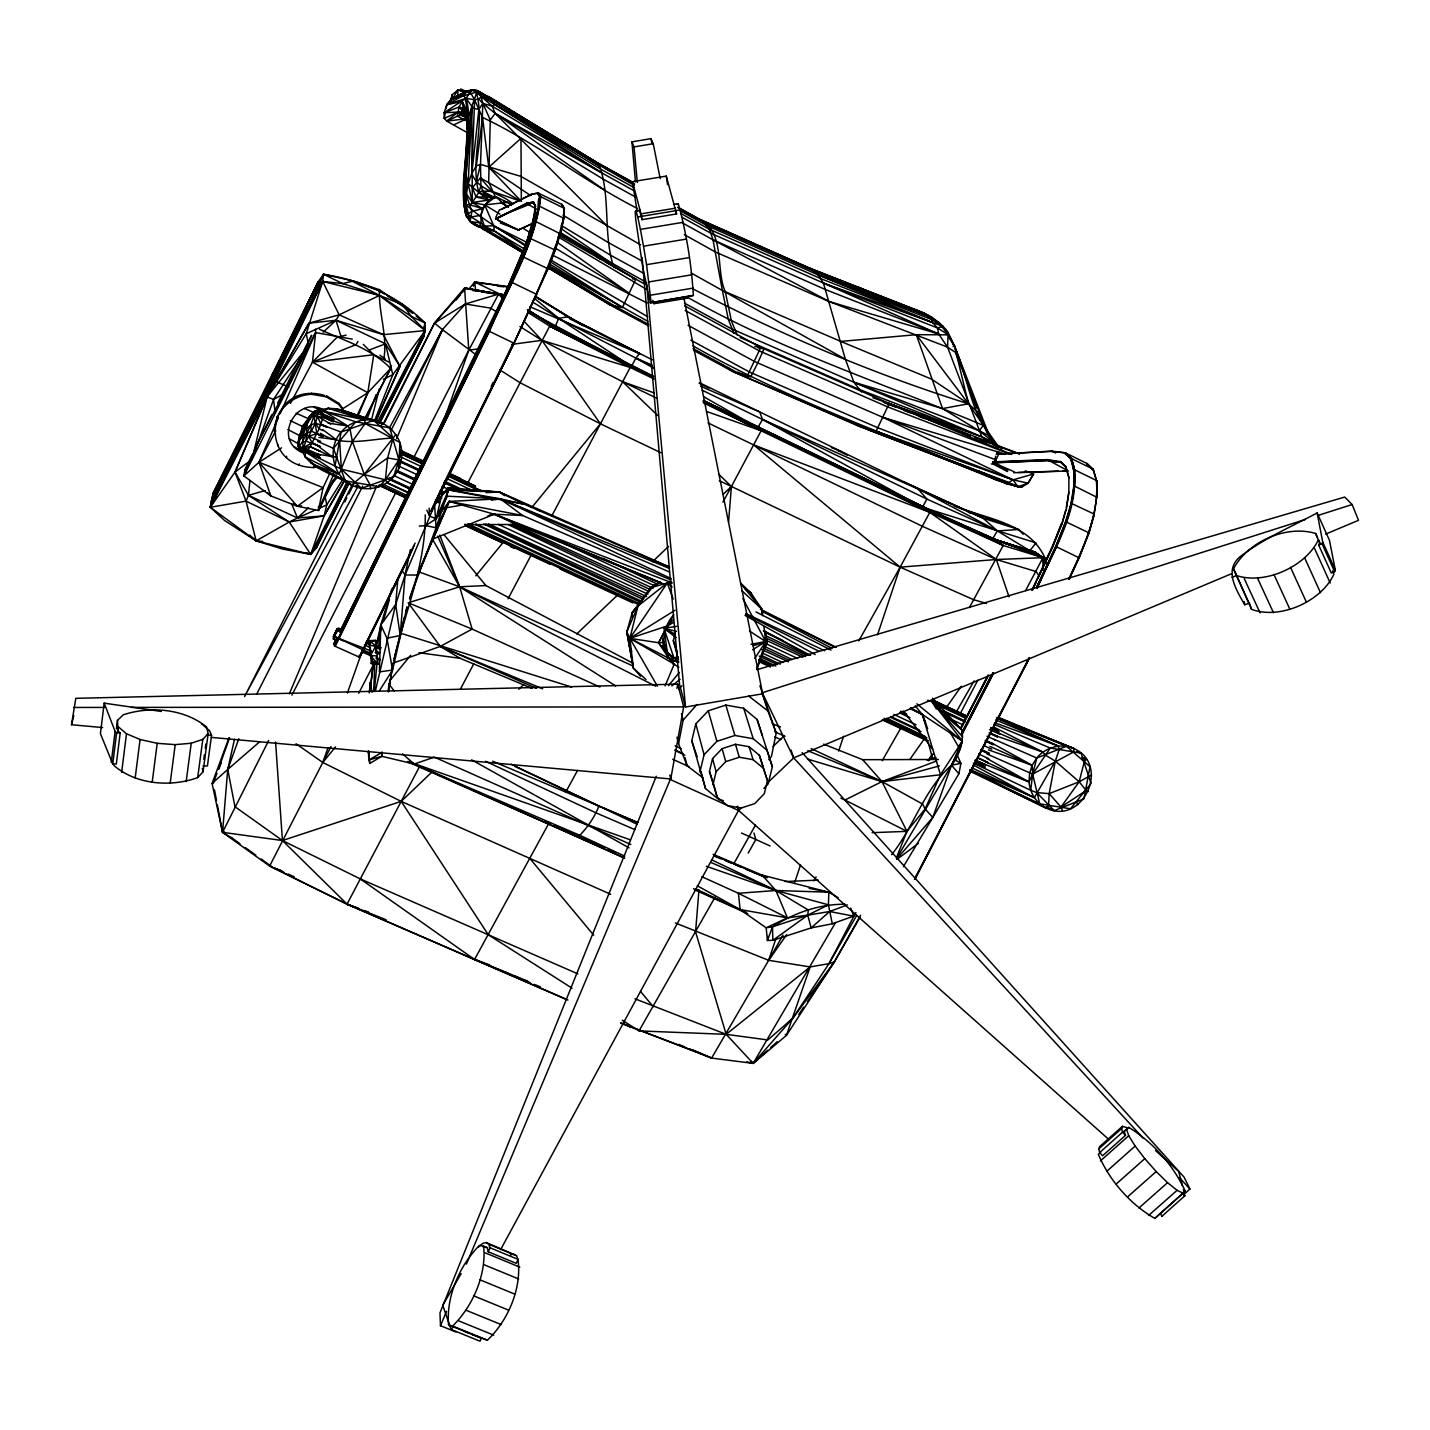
<?xml version="1.0" encoding="UTF-8"?>
<svg xmlns="http://www.w3.org/2000/svg" width="1430" height="1430" viewBox="0 0 1430 1430"><rect width="100%" height="100%" fill="white"/><g stroke="black" fill="none" stroke-linecap="round" stroke-linejoin="round"><path stroke-width="1.5" d="M370.281 690.833L373.212 663.127M365.58 417.739L390.64 368.422L390.64 364.757M634.67 184.041L597.686 163.574L477.423 90.626L472.025 89.786L466.663 91.163L464.017 95.095C474.814 129.826 460.049 168.222 463.964 204.436L469.952 204.794L472.311 202.524L471.828 106.356L477.423 90.626L595.416 161.608L632.185 181.968M563.921 218.54L564.224 208.333L540.701 196.697C537.984 196.339 537.108 207.69 539.986 206.438L563.849 218.325L560.417 233.841L535.446 221.364L539.968 196.697L537.895 192.961L561.758 204.347L564.367 208.53M1037.93 578.364L1052.766 546.76L1061.9 524.006L1066.601 507.9L1068.854 492.277L1068.871 477.709L1065.743 466.806L1060.345 461.658L1047.135 459.602L992.724 461.926M1061.561 523.791L1052.569 546.671L1032.174 590.125M409.57 598.83L436.079 527.759L434.631 505.04L448.162 487.791L499.267 491.992L669.723 567.067M511.725 204.615L495.906 196.697L488.971 200.003L478.8 192.46C469.791 159.82 485.664 124.464 476.244 92.164L472.025 89.786L450.718 99.582L446.821 104.658L444.14 112.684L444.265 118.422L446.714 121.103L467.11 132.543M506.184 206.242L495.906 196.697L485.11 197.179L480.945 185.793L480.498 164.379L482.84 103.407L479.944 92.807L477.423 90.626L472.025 89.786L466.055 98.295L444.14 112.684L462.265 111.88L466.573 115.508L458.1 112.058L444.265 118.422L445.356 112.523M993.046 462.873L1047.457 460.585L1060.72 462.444L1060.417 461.443L1065.833 466.573L1069.05 477.834M318.532 506.345L318.443 510.456L297.261 506.256L270.878 495.942L243.887 475.904L244.852 470.184L252.234 454.472M1073.912 485.789L1074.341 469.683L1096.649 480.569L1096.881 497.283L1073.912 485.789L1071.034 503.235L1094.2 514.085L1088.856 532.675L1079.078 557.879L1089.052 532.907L1065.654 521.664L1055.697 546.528L1036.482 587.48L1055.984 546.582L1079.114 557.807L1069.068 579.293M678.857 667.202C659.176 656.745 660.07 629.826 673.745 614.703M398.666 468.915L399.9 442.531C395.627 431.163 385.492 422.583 373.588 420.277C356.052 417.06 338.356 403.904 320.052 410.178L355.766 421.796L389.729 427.874L398.916 459.942L393.804 476.494C383.973 488.148 366.706 492.009 352.835 485.682C336.157 474.045 309.81 470.685 301.569 449.681L341.359 469.147L385.385 479.783L393.804 476.494C401.473 467.092 403.814 454.025 399.9 442.531L365.115 423.512L341.073 432.057C326.63 448.555 332.779 476.762 352.835 485.682L354.586 482.536L364.257 474.331L387.602 457.957L393.107 438.027L395.788 434.506M325.397 470.345L317.424 467.27L305.126 456.957L305.269 451.683L311.686 452.988M368.386 751.215L369.744 763.441L381.828 756.327L381.953 751.948M474.438 90.376L466.663 91.163L454.007 97.526L446.821 104.658L466.055 98.295L474.617 99.814L478.657 98.92L482.84 103.407L490.293 119.977L488.667 181.985L495.888 198.109L482.339 191.12L478.8 192.46L472.311 202.524L482.536 208.673L480.873 215.376L481.088 223.134L479.175 226.101L474.796 225.207L470.059 221.4L465.858 215.215L463.964 204.436L468.361 113.184L462.14 101.441L446.821 104.658L446.089 108.591M713.123 854.371L762.065 875.089L828.828 892.213L828.435 904.832L832.296 923.78L811.15 927.909L772.844 940.314L767.445 940.493L766.158 927.802L740.114 909.569L697.25 885.742M338.946 404.565L338.999 403.421L326.344 395.681L326.29 396.825L338.946 404.565L345.113 412.966M369.995 691.262L370.298 682.342L372.032 692.245M373.731 691.494L374.714 663.323M314.618 413.288L309.774 415.88C304 426.069 295.206 438.367 299.514 450.557C311.293 442.925 302.999 426.605 309.774 415.88L314.421 411.465L318.658 409.695L323.448 414.128L333.548 418.865M463.231 91.288L457.975 89.911L457.654 96.829L463.034 94.505M525.418 245.978C505.451 232.536 483.733 220.542 466.144 204.812C461.139 169.562 475.189 133.276 466.055 98.295L471.828 106.356L468.182 183.648L466.251 195.195L466.144 204.812L470.059 221.4L523.148 252.878M511.386 204.83L507.9 202.327L484.699 204.847L472.311 202.524L468.182 183.648L471.828 173.298L474.617 99.814L470.756 93.111L466.198 92.02M996.513 718.057L1058.289 746.049L1059.147 749.695L1055.322 761.1L1049.173 793.65L1048.619 805.465L1046.546 808.254L970.684 771.574M337.409 640.64L333.351 638.942L338.481 628.02L342.467 629.897L337.194 628.61L333.494 636.404L333.351 638.942L337.426 640.765M564.028 208.19L563.492 218.004L555.108 250.625L560.489 233.447M564.224 208.333L563.688 218.147L560.399 233.251M464.786 182.414L465.411 171.314M466.287 155.781L466.895 144.68M324.235 395.324C267.785 379.54 254.665 466.395 313.831 467.556L313.903 466.341M672.761 663.949L673.029 659.659L662.805 645.484M1001.876 448.841L994.637 442.782L991.276 443.765L981.82 436.811L947.554 347.15L948.144 332.69C941.083 322.411 930.358 315.726 919.007 311.079L807.825 267.339L698.77 218.987L677.588 207.261M998.355 717.324L1074.234 748.677C1110.717 765.175 1082.725 825.664 1046.546 808.254L969.826 770.359M299.317 449.574L320.249 457.993L306.109 451.397L299.514 450.557C294.741 436.096 306.092 422.351 314.421 411.465L318.658 409.695L323.377 417.077L333.476 421.85L314.421 411.465M274.399 431.842C274.149 411.554 291.577 394.984 311.526 394.305L311.597 393.161M1087.193 464.428L1093.289 470.023L1086.889 463.427L1065.296 452.827L1050.8 451.451L996.263 454.168L1051.747 451.094L1055.59 452.988M299.907 437.812L302.445 426.015L312.812 413.699M465.447 162.251L464.035 197.286M465.912 155.638L466.859 142.392M299.156 465.108L299.245 463.892M533.408 201.898C525.597 207.243 505.576 212.409 495.727 219.237L526.401 203.346L533.408 201.898L535.267 205.384L534.588 214.983L526.276 243.243L501.858 301.069M535.446 208.655C534.677 219.326 530.065 230.838 526.383 243.565L510.206 283.319M698.966 889.8L695.57 931.913L726.172 1034.337L753.181 1063.384L786.428 1035.409L834.351 961.907L859.948 917.399M728.567 521.932L731.427 486.468L761.135 430.77L759.831 427.749L703.381 400.847M296.922 397.397L297.011 396.253M375.268 691.459L395.681 604.568L397.844 578.596M479.086 227.316L471.31 222.562L465.858 215.215L471.936 211.372L482.536 208.673L488.971 200.003L476.101 197.09L472.365 187.813L480.391 177.91L521.414 201.433L488.756 167.221L482.518 117.439L478.907 109.431L474.903 108.68L471.828 106.356L466.108 175.443L466.251 195.195L471.936 211.372L470.059 221.4L487.88 230.355L522.272 250.643L517.428 249.481L482.643 228.246L483.394 229.426L494.315 230.981L524.899 249.267M286.5 457.475L286.608 456.259M599.921 687.026L472.132 629.093L440.243 646.432L393.179 663.073L388.424 691.709M629.593 640.872L629.182 645.216L633.401 668.132L640.533 676.265M631.828 616.991L632.239 612.666L650.614 587.784L660.338 581.778M284.731 405.637L284.838 404.493M249.946 480.498L248.48 495.352L246.031 501.126L256.167 540.862L282.139 548.941L310.739 554.411L315.959 548.333L349.349 482.75M374.303 691.316L377.556 658.122M378.646 647.057L380.809 624.91L391.802 588.91M277.813 445.803L277.921 444.605M369.244 692.978L370.298 682.342M472.257 1334.619L487.416 1340.196C507.936 1320.677 521.753 1288.716 518.089 1260.366M276.83 417.739L276.937 416.577M310.703 462.73L345.238 480.838L379.2 486.772L385.385 479.783L387.602 457.957L401.383 460.317M383.848 358.787C387.78 335.782 378.396 312.973 379.486 289.7L353.228 280.959L323.538 274.274L318.175 281.889L213.07 493.565L210.317 507.275L224.599 520.502L256.167 540.862L310.739 554.411L316.566 545.885L348.759 483.054M513.03 204.025C500.518 192.335 477.781 191.173 471.828 173.298L478.907 109.431L482.84 103.407L492.224 106.178L602.423 173.28L633.544 190.476M320.266 455.026L303.196 447.662C300.908 434.202 307.951 417.989 318.658 409.695M388.334 689.653L389.067 683.272M448.573 1324.984L452.631 1326.057C472.865 1306.162 486.629 1274.595 483.626 1246.138L479.425 1245.441C459.495 1265.532 446.053 1296.563 448.573 1324.984L454.669 1327.469M847.4 904.868L829.632 911.518L811.15 927.909L807.736 915.164L808.325 910.052L775.9 890.497L711.55 859.788M102.567 727.548L71.5 724.742L75.808 698.323L677.713 684.148L683.665 706.885L670.759 778.975L211.318 737.397M262.78 541.434L256.167 540.862L210.317 507.275L235.02 472.115L267.142 396.879L306.252 333.673L322.68 281.442L323.538 274.274C361.522 280.405 397.54 295.188 424.942 322.894L425.264 330.562L423.655 336.837L379.683 423.191M767.946 936.4L767.445 940.493L772.504 926.837C793.972 913.019 819.479 903.921 845.184 904.261M161.376 711.461L104.176 703.149L100.422 733.679L112.755 763.924L116.313 764.013L120.191 732.893L118.064 731.105L116.992 724.42M111.254 762.476L115.115 731.374L104.176 703.149M116.438 728.853L117.492 720.363L123.302 714.786C150.329 705.902 184.13 708.654 206.617 727.012L208.154 733.662L203.078 771.735L197.697 777.616C170.742 787.394 135.904 784.677 113.81 765.39M112.755 763.924L116.634 732.803L115.115 731.374M118.047 731.284L117.492 720.363M121.657 772.254L126.484 733.751L118.583 727.03M1091.626 774.971L1079.167 781.763L1049.173 793.65L1036.643 792.577L1030.673 790.236L1032.675 774.13L1036.75 758.007C1045.562 747.157 1061.346 742.76 1074.234 748.677L1073.429 752.037L1032.675 774.13L1029.028 781.96C1029.94 793.042 1036.482 803.338 1046.546 808.254L1007.024 788.538M135.171 778.063L140.069 739.489L126.484 733.751M471.828 173.298L476.351 165.969L482.518 117.439C536.536 142.875 584.012 181.431 637.494 208.512M152.241 781.906L157.211 743.314L140.069 739.489M170.188 783.157L175.211 744.637L191.227 743.243L202.792 739.364L208.154 733.662M186.15 781.656L191.227 743.243M369.816 690.815L373.48 663.109M197.697 777.616L202.792 739.364M203.811 759.348L204.401 754.951M205.277 748.355L205.866 743.957M201.666 723.884L209.602 730.784L211.551 735.235L207.422 765.997L202.917 765.944M299.817 438.956L300.425 434.541L302.803 432.915L300.336 439.099M1096.828 496.603L1094.2 514.085M334.995 466.18L341.073 432.057C349.045 422.869 361.558 418.311 373.588 420.277L393.107 438.027L364.257 474.331L370.352 485.288L370.406 488.756M1071.857 503.146C1073.144 487.344 1080.865 462.784 1064.528 453.256M425.264 514.872C425.675 565.315 404.833 612.433 393.715 660.946M1066.28 507.632L1068.854 492.277M388.334 691.655L393.179 663.073M450.808 102.62L452.184 94.755L457.975 89.911L464.893 92.36M451.451 98.92L452.184 94.755L449.878 103.192M497.622 218.665L498.141 220.149L518.572 229.908L520.02 229.372M676.944 688.438L677.713 684.148M299.514 450.557L299.084 446.678L302.105 442.406L306.145 441.191L315.494 423.173L318.89 410.607L323.895 415.093L319.105 428.821L310.131 446.661L307.039 451.076L300.389 450.11L298.405 442.013L304.644 424.12L307.665 422.154L311.24 416.434L323.377 417.077L331.474 420.849M1046.42 806.824L1054.321 810.613L1083.94 798.834L1090.017 766.73L1066.476 746.281L996.996 717.502M423.923 328.167L424.942 322.894L416.184 316.066M531.585 507.078L499.267 491.992L448.627 489.954L436.079 527.759L425.604 525.614L419.33 526.061M462.14 101.441L463.392 108.287L466.984 115.026L467.574 129.326L466.984 115.026L462.14 101.441L459.066 107.053L457.35 116.205L446.714 121.103L467.932 118.601L460.603 114.954L458.1 112.058L446.714 121.103M702.827 777.723L687.097 765.765L678.571 743.725L683.147 720.148L681.502 713.767M903.403 866.687L958.869 773.809L960.942 763.334L956.813 754.307M762.53 693.371L776.204 733.072L771.431 756.524L768.697 759.616M410.339 549.621L405.083 574.985L395.681 604.568L380.809 624.91L376.108 646.092M303.535 429.393L304.644 424.12L307.146 423.638M896.378 858.787L951.522 765.229C959.029 755.505 963.445 742.617 962.229 730.301L932.521 698.162M263.156 396.181L266.248 387.905L213.07 493.565L210.317 507.275L246.031 501.126L289.218 522.022L310.739 554.411L347.293 481.374M234.466 739.346L227.745 769.447L222.544 832.332L269.627 866.062L347.043 904.135L567.96 1000.053M394.18 658.783L404.44 616.92M891.587 854.729C914.092 826.683 924.209 789.003 951.522 765.229L960.942 763.334L955.312 760.152L956.795 753.753M678.481 659.802L673.333 640.64L675.621 630.934M476.279 182.075L480.498 164.379L520.913 176.391L640.569 244.78M723.258 800.568L719.219 799.853L705.473 788.52L691.763 740.776L695.802 723.884L708.279 710.799L725.832 705.079L743.725 708.279L757.114 719.505L762.422 735.735M699.913 771.986L704.078 754.718L695.802 723.884M252.02 459.245L267.142 396.879L308.952 323.162L339.16 314.832L379.504 295.438L403.01 304.858L411.232 316.423L425.264 330.562L378.843 423.066M759.33 755.255L767.499 780.726L764.299 793.668L754.665 803.642L741.205 808.022L727.477 805.626L717.145 797.082L709.441 771.467L712.551 758.615L722.078 748.659L735.467 744.297L749.106 746.71L759.33 755.255L763.388 767.57M712.98 784.677L716.126 771.7L712.551 758.615M531.638 228.854L535.428 206.295L533.336 202.381L526.347 203.811L495.513 218.611M995.745 456.152L993.761 464.321L1007.417 471.543M71.5 724.742L73.77 715.483M757.114 719.505L772.361 766.766L768.107 783.98L763.835 788.395M348.902 482.697L315.959 548.333L320.534 537.93M371.174 421.278L379.325 388.799M660.446 582.564L650.614 587.784L637.959 606.034L629.879 638.334L633.401 668.132L646.02 679.536M301.98 452.363C272.719 439.689 295.956 395.127 323.412 409.695M405.512 612.88L407.121 606.821L392.571 670.044L379.415 690.762M299.764 447.304L298.155 446.214L299.514 441.173L298.566 439.832L307.665 422.154M471.828 106.356L469.308 115.383L468.361 113.184L466.984 115.026L467.538 129.469M376.948 643.965L381.095 629.146M383.472 620.674L389.425 599.51M1047.135 459.602L1066.673 470.041M536.304 209.066L526.401 203.346M631.667 651.15L629.182 645.216L626.787 631.935L632.239 612.666L654.422 584.727M947.447 335.138L948.144 332.69L943.693 327.792M1094.325 514.21L1089.052 532.907M896.717 859.037L932.789 817.442L951.522 765.229L959.995 749.266L962.354 741.115L931.806 701.272L927.623 700.307M1061.9 524.006L1065.815 509.795M1065.654 521.664L1071.177 503.146M1071.624 503.092L1066.44 521.753L1056.43 546.743L1037.161 587.802M444.14 112.684L459.066 107.053L463.392 108.287L462.265 111.88L467.413 116.259M560.256 233.072L560.042 232.947C527.312 329.955 472.99 418.114 431.056 511.154M955.312 760.152L960.656 743.368M490.472 197.787L478.8 192.46L480.945 185.793M531.424 228.711L520.252 259.849L487.97 330.652L341.073 630.112L509.795 283.104M527.366 241.974L531.03 230.731M757.096 667.631L765.729 641.587L763.942 626.501M473.348 286.215L474.724 282.068L509.455 286.786M535.267 205.384L535.624 206.438L533.336 202.131L526.347 203.578M409.588 598.652L418.579 571.732L449.235 501.412L500.16 498.784L524.417 504.254L669.401 567.245M775.721 939.188L768.661 960.317L711.604 1058.075L620.763 1022.968M794.812 882.113L800.46 865.204M838.641 751.054L843.593 736.253M877.52 634.795L900.149 567.156L929.822 512.333L925.854 508.043L784.462 440.422M401.83 451.326L398.916 459.942L385.385 479.783L361.415 488.363L355.766 485.449M1126.393 1129.503L1124.141 1131.291L1125.517 1135.331L1102.619 1155.726L1099.616 1152.598L1098.848 1148.826L1121.638 1128.502L1122.407 1126.34L1129.396 1128.395M1332.474 570.963L1333.886 574.216C1321.499 601.529 1279.886 619.959 1251.59 609.359L1233.518 568.8C1247.746 541.702 1286.142 524.596 1315.618 533.462L1319.693 542.756L1318.675 545.08L1331.276 572.947L1334.637 571.714L1335.263 569.909L1329.471 540.343L1317.155 512.941C1292.595 526.168 1266.551 537.126 1244.029 553.839C1222.507 567.388 1234.769 587.426 1244.726 604.783L1249.034 603.246L1234.841 571.66M328.006 747.747L322.787 762.476L269.627 866.062L283.927 872.282M347.383 693.05L362.273 650.99M441.977 425.908L468.79 350.189L498.57 294.115L505.308 295.563M213.285 783.497L216.967 773.147M218.45 769L229.533 737.898M623.248 363.488L631.47 366.473L528.868 311.49M254.254 453.06L273.559 399.471L305.055 351.208M238.828 738.72L227.745 769.447L212.069 783.461L222.544 832.332L231.749 837.944M1334.637 571.714L1322.053 543.811L1322.696 542.024L1317.155 512.941M522.272 250.643L494.315 230.981L484.305 225.976L480.873 215.376L484.699 204.847L495.906 196.697L476.101 197.09M212.069 783.461L228.979 737.88M367.045 419.097L376.179 394.501M1098.848 1148.826L1099.67 1146.592L1122.407 1126.34M756.792 669.383L767.07 642.267L765.354 631.256M380.881 426.337L382.168 422.976L340.394 409.963L327.935 408.247L324.163 411.34L320.392 412.126M555.144 250.321L548.012 269.055L554.894 250L529.869 238.256L539.253 206.403L539.771 196.84C541.577 189.904 527.831 195.624 531.317 194.552L502.216 209.048M218.879 769.036L221.275 762.851M509.67 283.015L526.383 243.565M529.994 238.149L522.683 256.703L547.904 268.733M514.979 766.444L598.92 806.037C594.397 817.638 586.8 828.596 577.917 837.158L407.8 761.868M374.571 420.688L392.785 374.731L425.264 330.562L379.504 295.438L351.852 281.013L376.376 289.664M302.105 442.406L310.793 425.121L315.422 411.822L318.89 410.607L323.895 415.093L333.994 419.848L322.822 414.718L319.712 411.894M896.825 856.784L906.942 831.348L925.138 808.969L940.493 774.756L962.354 741.115L916.88 703.828M1066.208 521.682L1056.198 546.653L1036.947 587.694M1065.833 466.573L1066.101 467.556L1060.345 461.908M1032.013 590.054L1052.373 546.457L1061.489 523.595M431.467 511.297L513.996 343.218L548.012 268.858M656.263 776.275L439.975 1312.883L440.476 1325.717L455.991 1332.009M440.333 498.48L441.906 494.655L446.893 489.418L499.267 491.992L524.417 504.254L504.933 500.589M670.956 580.026L522.629 515.515L494.279 514.21L432.468 539.146L417.775 575.075L405.083 574.985L402.009 570.302M590.286 345.381L554.983 327.273L558.683 318.336L567.871 316.817L652.33 359.86M434.631 505.04L405.083 574.985L400.221 635.492L386.94 638.209L380.809 624.91L379.379 671.868L392.571 670.044L386.94 638.209M314.385 290.969L318.175 281.889L318.193 286.393L211.408 501.036L214.125 494.101M281.513 447.876L259.009 462.265L243.887 475.904L257.793 442.674L271.736 414.861M665.111 685.882L674.209 664.128L629.879 638.334L626.787 631.935L637.959 606.034L667.274 583.011L671.385 581.885M333.762 473.92L318.443 510.456L323.091 487.612L329.74 473.491M357.589 417.095L367.814 392.732L373.748 354.712L363.274 344.362M289.343 693.836L376.698 486.021M396.575 438.688L442.424 329.633L465.322 303.982L498.57 294.115L502.359 296.278M440.476 1325.717L446.535 1311.346M466.395 1264.12L670.277 779.511L738.524 810.488L500.607 1249.677M379.969 422.118L423.655 336.837L424.942 322.894L411.232 316.423L379.504 295.438L342.789 283.623L322.68 281.442L266.677 397.29L235.02 472.115L246.031 501.126M446.893 489.418L500.16 498.784L522.629 515.515L449.235 501.412L417.775 575.075L418.579 571.732L459.638 586.8L633.258 666.13M1043.435 562.24L1045.133 558.29C1029.475 522.88 986.307 518.768 954.275 506.095M500.589 499.767L448.627 489.954L436.114 518.786L425.604 525.614M1235.842 575.307C1264.335 585.299 1305.483 566.906 1318.371 539.843L1320.194 543.883M267.821 492.921L270.878 495.942L259.009 462.265L278.475 417.685M280.244 413.628L315.637 332.6L315.583 329.168M375.822 421.6L399.953 366.42L383.419 334.656L339.16 314.832L322.68 281.442L318.193 286.393L323.538 274.274L342.789 283.623L353.228 280.959M547.726 268.608L513.996 343.218L431.252 511.243M513.781 343.111L488.631 331.009C506.721 286.983 535.052 244.888 540.218 196.625L538.127 192.871M523.166 256.667L488.756 331.081L334.548 646.002L359.752 657.389L409.856 555.323M446.375 491.777L448.162 487.791L456.76 490.043M375.554 421.028L399.953 366.42L385.51 343.826L336.014 320.266L308.952 323.162L266.677 397.29L210.317 507.275L322.68 281.442L379.504 295.438M215.805 490.419L219.148 483.09M486.182 1242.527L516.552 1255.683L518.071 1259.365L516.248 1263.351L488.256 1251.786L490.079 1247.8L488.649 1244.154L486.182 1242.527L482.768 1243.385L478.353 1247.157M993.385 726.815L1042.899 752.109L1045.348 755.129L1055.322 761.1L1034.301 797.708L970.166 769.537M757.775 362.916L763.995 348.795L757.954 347.794M451.111 1329.435L479.997 1341.197L481.41 1338.176L453.328 1326.772L451.111 1329.435L442.728 1305.268L461.139 1273.63M491.67 322.769L500.017 305.019M762.744 651.454L767.07 642.267L764.961 631.72M1032.371 590.215L1036.071 582.314M1037.376 587.909C1054.017 547.726 1084.512 503.896 1071.499 458.458L1065.511 452.881L1051.747 451.094M1068.8 579.114C1082.957 548.083 1099.187 515.533 1096.47 480.426M1069.014 579.293L1079.024 557.736M255.934 446.607L315.637 332.6L352.263 339.125M356.392 416.952L367.814 392.732L390.64 368.422C371.085 348.384 344.13 340.608 319.462 329.24M315.959 548.333L347.758 482.035M333.172 480.051L318.443 510.456L336.497 474.957M757.793 362.916L750.714 376.877L735.556 372.73L730.945 369.619M495.852 217.181L499.285 210.103M279.583 360.664L267.195 385.975L280.977 358.322M281.513 356.714L318.175 281.889L211.408 501.036L322.68 281.442M334.548 646.002L333.78 644.018L336.819 637.995M340.626 630.022L487.755 330.544M333.887 643.983L336.962 638.03M334.03 644.018L337.158 638.102M334.709 646.11L488.935 331.17M334.924 646.217L489.167 331.277C507.614 287.341 535.213 244.905 540.469 196.625L538.377 192.871M335.156 646.324L489.382 331.385C507.847 287.43 535.464 244.977 540.701 196.697L538.61 192.943L530.441 194.712M491.187 386.404L493.136 382.418M359.109 657.174L415.111 543.078M430.841 511.064L513.37 342.914M359.323 657.264L414.36 545.188M359.52 657.335L412.573 549.263M925.854 508.043L997.211 540.308L1003.217 545.456L969.397 607.536M266.248 387.905L213.07 493.565M244.852 470.184L247.783 464.232M303.768 351.244L311.633 335.389M288.896 342.431L293.829 332.511M298.781 322.572L306.699 306.681M311.633 296.761L313.617 292.793M322.501 533.962L327.452 524.024M335.371 508.133L337.355 504.164M243.887 475.904L315.637 332.6L312.473 362.165L290.451 403.385M436.079 527.759L449.235 501.412L494.279 514.21L672.154 582.886M277.706 402.956L311.561 335.406M344.791 501.984L346.793 497.998M348.795 494.029L352.781 486.075M384.688 422.458L434.541 323.055L464.589 287.984L498.57 294.115L504.039 297.529M662.948 634.777L672.172 617.778M352.692 483.966L244.584 696.535L357.804 486.611M383.008 424.37L434.541 323.055L465.733 288.27L504.236 294.884L481.249 291.684M256.703 694.086L362.684 486.111M390.944 430.644L442.424 329.633L434.541 323.055L465.322 303.982L490.615 308.111L496.121 311.561M268.697 740.508L222.544 832.332L282.443 840.536L360.306 878.914L577.935 973.902M291.917 695.123L395.61 492.921M413.913 457.225L468.79 350.189L464.589 287.984L471.453 289.647M365.401 417.417L390.64 368.422M988.202 674.853L960.692 728.174L987.451 676.944M961.157 728.317L987.647 677.034M962.122 731.999L991.777 674.549M961.335 734.126L993.063 672.708M961.532 734.234L993.26 672.815M961.746 734.341L993.475 672.922M961.961 734.448L993.689 673.029M914.449 879.236L1029.082 657.782M914.646 879.325L1029.421 657.943M914.914 879.396L1029.529 657.961M331.009 746.639L322.787 762.476L401.187 801.372L610.682 894.268M358.716 693.228L374.106 663.538M467.485 483.501L549.71 326.112L553.499 325.629L610.127 355.373M377.288 422.404L425.264 330.562L383.419 334.656L336.014 320.266L306.252 333.673L308.272 343.647M673.512 619.44L667.452 625.857L658.587 642.749L668.9 658.3L678.446 662.43M386.029 919.722L347.043 904.135L419.866 765.98M688.92 1048.655L711.604 1058.075L753.181 1063.384L792.864 1018.178L829.007 963.641L854.836 914.431M960.227 713.659L977.798 680.197M460.335 689.278L473.813 663.717M508.061 598.812L531.924 553.589M551.623 516.23L630.201 367.456L653.993 378.968M613.756 357.732L631.381 366.527L635.903 358.108L639.425 353.603L640.408 354.086L567.871 316.817L535.714 296.814L582.94 325.683M301.533 505.863L297.261 506.256L259.009 462.265L275.776 430.859M317.585 285.392L323.538 274.274M389.532 427.749L442.424 329.633L476.083 354.819M914.485 503.342L922.493 507.221L926.89 499.07L917.595 488.488L699.449 382.704M360.306 878.914L474.546 959.494L548.923 823.179M565.887 791.845L577.577 770.323M722.919 502.127L731.427 486.468L718.611 474.134M663.806 633.133L658.587 642.749L664.575 650.096M375.536 640.443L378.038 663.985L371.246 663.52L372.193 660.839L370.37 655.584L369.262 640.676L375.536 640.443L369.137 640.89L375.84 640.765L376.43 646.253M715.161 896.985L639.031 1030.905L622.282 1020.216M733.662 864.006L755.415 825.199M858.787 640.872L900.149 567.156L996.352 559.505L1042.953 557.7L1046.563 563.152M748.194 853.084L755.827 839.499L753.968 833.064M1025.65 590.519L1042.953 557.7L1035.642 552.284L995.781 539.682L923.137 507.614L997.211 540.308L1042.953 557.7L1045.026 561.114M860.592 915.254L834.351 961.907L807.324 1001.787M1183.379 1189.581L1184.648 1196.213L1182.878 1193.281M357.911 341.466L356.159 344.558L312.473 362.165L367.814 392.732L341.556 409.516M782.997 935.113L768.661 960.317L675.353 922.94M813.867 880.844L816.083 876.965M882.256 760.671L901.007 727.709M344.916 479.443L324.127 515.837L310.739 554.411L306.735 552.802M369.78 644.555L369.262 640.676L375.893 645.931L370.37 655.584L378.038 663.985L372.193 660.839L371.568 656.71M835.621 922.475L753.181 1063.384L746.835 1061.811M928.66 760.134L931.985 754.325M956.366 711.818L974.08 680.895M786.625 934.737L768.661 960.317L810.131 966.93L829.007 963.641L856.767 915.325M323.144 332.207L336.014 320.266L339.16 314.832M446.017 491.473L448.162 487.791L456.027 491.205M345.113 479.854L324.127 515.837L289.218 522.022L256.167 540.862L249.678 535.07M1159.945 1213.534L1162.018 1215.911M371.139 650.99L333.494 636.404L337.194 628.61L337.677 630.63L341.502 632.65M914.396 446.553L997.014 480.301L1017.91 486.772L1021.538 487.326L1028.063 483.161L1033.622 473.991L1025.274 470.863M729.086 490.24L731.409 486.468L723.348 494.137M452.238 99.171L457.975 89.911M1066.476 746.281L1036.75 758.007L1032.174 765.264L1029.564 773.451L1029.028 781.96L975.171 760.456M267.428 386.011L269.823 382.221M342.092 480.551L326.755 504.915L324.127 515.837L297.512 517.982L289.218 522.022L248.48 495.352L235.02 472.115L250.321 460.531M855.944 912.501L853.639 916.13L832.296 923.78M754.808 658.408L765.729 641.587L742.849 598.526M996.013 460.871L993.761 464.321L991.312 463.91M449.235 501.412L436.114 518.786L429.59 516.051L426.837 510.188M671.671 583.118L667.274 583.011L629.879 638.334L657.389 686.15M928.445 760.814L933.146 753.896M798.744 1014.478L803.642 1007.221M970.058 770.252L1039.735 803.839L1070.48 808.772L1091.072 783.461L1081.009 753.127L1076.969 751.447M1081.009 753.127L1050.264 748.051L1032.675 774.13L1039.735 803.839M298.405 442.013L302.874 435.65L311.24 431.038L310.793 425.121L315.494 423.173L327.005 426.998L320.928 424.192L317.406 416.255L330.634 424.049M909.927 759.33L924.066 739.221M947.178 706.331L961.3 686.239M373.588 420.277L365.115 423.512L352.388 441.477L339.142 474.206L314.618 465.036L352.835 485.682L332.976 474.009M333.494 636.404L337.677 630.63L341.788 632.31L337.677 630.63M693.514 350.261L732.41 371.353L858.358 425.979L876.072 431.27L1017.91 486.772L1028.063 483.161L1033.622 473.991L1013.03 479.854L1006.72 483.841C901.526 439.332 792.327 402.491 692.764 345.756M490.293 119.977L495.138 113.363L492.224 106.178L476.244 92.164L450.718 99.582L454.007 97.526L457.117 97.883M355.766 421.796L333.458 448.323L345.238 480.838M266.677 397.29L308.666 345.649M456.134 300.068L460.246 295.009M462.998 291.649L465.733 288.27L498.57 294.115L503.056 298.888M335.532 746.925L322.787 762.476L296.046 743.779M389.353 681.27L410.607 655.351M475.761 575.861L504.075 541.309M532.407 506.738L600.385 423.798L541.899 340.322L523.97 321.196M668.525 685.614L679.286 672.511M331.546 484.234L337.248 477.37M469.058 288.86L474.724 282.068L508.848 287.144M640.139 209.978L635.188 211.515L635.689 219.201L642.767 267.303L650.31 302.785L693.371 295.438C691.459 264.532 686.597 233.501 678.267 203.668L674.03 204.365M684.487 303.142L731.356 328.739L853.871 382.239L979.05 430.734L983.465 425.497C960.978 389.264 965.036 328.024 919.007 311.079L806.091 267.124L836.943 279.833M638.745 210.925L639.478 210.085L642.034 219.666L676.569 213.946L666.273 176.105L632.453 181.681L637.137 211.479M632.239 612.666L637.959 606.034M678.928 689.153L681.86 685.81M683.147 720.148L696.911 704.525M1100.725 1152.365L1098.347 1154.26C1109.305 1180.411 1130.236 1204.292 1154.832 1218.396L1185.256 1191.172C1173.458 1165.432 1152.955 1142.123 1128.771 1127.394L1123.211 1132.131M1154.832 1218.396L1185.256 1191.172M704.078 754.718L716.877 741.33L734.877 735.467L753.217 738.72L766.945 750.196L772.361 766.766M716.126 771.7L725.761 761.636L739.292 757.239L753.092 759.67L763.405 768.285L767.499 780.726M460.639 88.964L469.058 92.718M773.004 746.549L784.123 735.896M1108.965 1139.567L738.684 810.488L741.83 807.485M766.963 783.443L793.686 757.9L1231.159 573.877M259.563 741.884L227.745 769.447L234.949 806.699L282.443 840.536L401.187 801.372L431.806 772.182M518.786 689.224L523.612 684.63M576.773 633.937L618.654 593.986M652.473 561.74L668.597 546.367M308.594 507.614L297.512 517.982L248.48 495.352L265.122 490.544M677.32 204.544L678.267 203.668M492.224 106.178L494.315 104.265L634.276 185.364M318.479 412.823L314.1 416.809L316.817 433.648L322.858 436.525L311.24 431.038M767.606 1050.335L753.181 1063.384L751.054 1061.31M770.806 1047.439L777.223 1041.648M1183.629 1194.694L1189.921 1189.045L1184.165 1177.248L802.123 752.627M1099.616 1152.598L1122.496 1132.22L1121.638 1128.502M1125.464 1130.326L1128.771 1127.394M1100.439 1160.91L1128.735 1135.706L1126.518 1129.182M1106.713 1171.349L1135.152 1146.056L1128.735 1135.706M1116.24 1184.004L1144.804 1158.658L1135.152 1146.056M1127.591 1196.892L1156.209 1171.545L1167.559 1182.682L1177.087 1190.314L1183.289 1193.281M1138.941 1207.993L1167.559 1182.682M1148.522 1215.536L1177.087 1190.314M1161.678 1216.483L1184.969 1195.659M306.324 428.768L310.793 425.121M671.778 685.917L680.108 679.357M858.089 286.983L873.337 294.133M478.657 98.92L481.803 96.561L489.757 97.758L595.416 161.608L488.291 96.328L599.671 166.202C610.842 198.502 602.888 235.181 613.935 267.66M897.039 859.376L918.257 843.432M850.796 908.122L853.639 916.13L829.632 911.518L807.736 915.164L772.844 940.314L772.504 926.837L807.736 915.164L828.435 904.832L775.9 890.497L706.295 866.258M458.708 96.757L466.663 91.163L468.45 92.503M448.627 489.954L441.906 494.655L436.114 518.786L447.411 496.21L500.16 498.784L668.972 568.264M1088.48 791.594L1086.21 790.522L1061.024 807.056L1062.472 810.828M307.45 422.797L302.445 426.015L303.017 429.786M665.862 627.126L673.405 622.372M674.996 610.288L629.879 638.334L668.9 658.3L662.716 638.531M752.609 649.738L765.729 641.587L767.07 642.267M267.142 396.879L273.559 399.471L283.033 394.197M446.821 104.658L464.017 95.095M859.073 287.77L869.583 292.56M298.155 446.214L303.196 447.662L312.169 442.889L320.266 446.607L306.145 441.191M450.718 99.582L466.663 91.163M531.084 194.48L499.821 209.942M840.894 798.154L844.933 800.031L881.97 781.584L936.596 761.01M495.584 219.058L526.437 204.043L533.426 202.613L535.267 206.099M383.383 379.236L392.785 374.731L385.51 343.826L369.548 349.885M807.736 915.164L787.429 917.846L766.158 927.802L772.504 926.837M454.025 124.714L464.625 119.816L468.218 121.961M532.675 223.384L518.375 230.033M517.928 230.105L532.532 223.581M315.065 510.135L297.512 517.982L291.523 503.61M318.962 508.401L326.755 504.915L325.2 496.836M1325.646 534.123L1358.5 520.306L1352.137 504.54L1344.736 497.05L756.971 669.669M759.384 427.552L757.364 428.428L762.512 419.455L759.634 411.894L700.807 386.332M650.31 302.785L693.371 295.438M476.351 165.969L480.498 164.379M467.699 116.134L464.196 114.364L457.35 116.205L464.625 119.816M1013.87 472.74L1068.585 470.971M1318.675 545.08L1322.053 543.811M1231.963 577.255L1236.271 575.7M953.059 346.364L954.454 345.863L990.025 437.634M403.01 304.858L396.7 301.748M368.457 751.465L368.815 759.974L381.828 756.327L414.253 764.049L434.345 757.131L630.809 844.469M753.252 645.788L765.729 641.587L749.392 630.934M667.452 625.857L629.879 638.334L658.587 642.749L663.574 642.428L667.345 652.366L678.732 661.893M829.007 963.641L834.351 961.907L792.864 1018.178L767.856 1039.95L726.172 1034.337L639.031 1030.905M1305.447 519.43L762.279 692.746L793.686 757.9L1143.214 1138.226M1318.192 515.372L1352.137 504.54M728.764 232.965L811.507 269.144L818.264 274.935L823.412 283.104L937.526 327.953L942.888 326.29L923.709 313.313L806.091 267.142M410.267 602.155L459.638 586.8L485.896 585.549L632.525 662.984M650.614 587.784L667.274 583.011L672.154 587.087M935.971 757.757L932.61 758.669L928.106 741.956M939.474 765.872L881.97 781.584L807.521 759.044M926.998 760.152L935.524 757.864M487.934 515.908L494.279 514.21L661.053 582.761M346.114 335.156L337.051 337.266L312.473 362.165L373.748 354.712L388.763 362.022M510.492 1254.843L513.978 1254.021M300.657 436.114L302.874 435.65M313.831 467.556L317.961 466.68M526.58 204.24L533.569 202.81M981.105 418.418L980.14 414.271L968.45 403.796L942.513 408.569L853.871 382.239L845.38 359.252L823.412 283.104L942.888 326.29L931.734 319.587L818.264 274.935L707.35 225.779L680.43 210.889M751 644.304L765.729 641.587M489.954 514.997L494.279 514.21L665.022 584.566M678.088 657.067L673.87 657.818L663.985 628.306L676.175 631.345M642.088 257.436L679.518 684.273L685.506 707.028L762.637 693.8L684.058 298.709M635.456 181.86L631.935 141.838L650.99 138.674L653.242 143.715L660.195 178.643M631.935 141.838L634.044 146.915L653.242 143.715M651.097 302.481L646.575 264.675L689.385 257.561M649.095 281.889L691.78 274.792M650.668 295.17L693.193 288.091M687.651 298.119L653.689 303.768L652.777 300.282M632.453 181.681L641.033 213.874L675.55 208.154M635.903 210.675L637.726 216.931L641.981 216.216M676.05 210.585L680.305 209.87M641.033 213.874L641.57 216.359L676.14 210.639M637.726 216.931L640.408 229.39L683.147 222.311M640.408 229.39L643.518 246.192L686.346 239.096M443.246 508.222L462.945 504.951M491.402 500.232L500.16 498.784L669.383 571.946M480.766 227.299L471.31 222.562L465.858 215.215L463.964 204.436L467.664 214.357L471.078 216.913L480.873 215.376M666.094 627.985L676.676 626.322M488.971 200.003L472.311 202.524L464.428 190.959L463.856 184.327L468.361 113.184L466.108 175.443L468.182 183.648L478.8 192.46M303.196 447.662L310.131 446.661L320.249 451.38L310.131 446.661M224.617 832.028L222.544 832.332L217.306 804.733M468.79 350.189L479.55 348.723M511.797 344.38L541.899 340.322L630.201 367.456L549.71 326.112L527.795 312.384M1014.674 471.989L996.585 463.981L993.761 464.321L999.516 452.649L996.746 452.059M308.147 449.378L300.389 450.11L307.039 451.076L319.194 456.688L307.039 451.076M678.624 207.672L701.862 220.524L709.566 229.354L712.998 239.811L722.365 290.433L840.804 341.43L916.29 334.674L948.322 334.834L954.454 345.863L976.619 408.068M393.107 438.027C368.726 438.992 342.431 447.715 320.302 433.254M838.177 897.629L828.828 892.213L775.9 890.497L738.434 893.285L701.88 876.715M678.303 657.496L673.87 657.818L677.82 659.23M336.837 457.135L318.086 454.311M486.039 492.599L499.267 491.992L504.772 495.709M785.231 881.559L818.264 880.111M992.67 462.14L1047.064 460.049L1060.399 462.122M872.139 832.671L906.942 831.348L881.97 781.584L862.683 759.688L823.662 744.154M1018.464 472.454L1058.343 471.167M1062.758 471.024L1067.316 470.685M527.634 242.743L493.707 225.851L479.175 226.101L494.315 230.981L493.707 225.851L484.699 204.847L499.946 214.178M511.475 282.193L536.876 294.491M1071.034 458.387L1093.199 469.201M466.269 524.649L516.302 524.47L660.875 583.029M862.683 759.688L938.42 759.491M73.538 707.457L104.712 707.421M131.435 707.403L683.665 706.885M378.11 663.538L371.246 663.52L370.978 654.046M207.028 735.163L211.551 735.235M519.322 200.718L492.063 191.406L482.339 191.12L492.689 198.27M116.634 732.803L120.191 732.893M503.557 202.095L507.9 202.327L503.753 201.255M377.002 655.959L370.37 655.584L370.298 648.433L370.924 652.581M369.262 645.448L375.893 645.931M157.211 743.314L175.211 744.637M632.453 278.886L635.796 279.172L645.556 284.516M937.133 514.157L923.137 507.614L993.457 539.468L1035.642 552.284L997.211 540.308L1040.504 555.895L1044.079 561.043M497.39 286.161L503.664 286.769M318.944 437.419L336.175 439.671L322.644 429.536M419.008 652.724L460.192 658.336L532.032 688.384M472.883 290.522L477.066 291.094M1060.542 462.301L1047.278 460.46L992.867 462.748M328.185 423.155L347.74 425.943L350.028 428.982L352.388 441.477L364.257 474.331M300.979 449.824L305.984 450.575M481.535 291.863L503.146 295.224M470.059 221.4L481.088 223.134L484.305 225.976M473.634 290.004L504.236 294.884M483.072 1246.942L487.273 1247.639L488.256 1251.786M754.772 346.4L760.778 347.401L889.246 403.457L1011.761 454.418M476.244 92.164L489.757 97.758L597.686 163.574L599.671 166.202L490.687 99.814L481.803 96.561L601.261 169.455L634.151 187.634M311.526 394.305L326.29 396.825M693.479 888.745L740.114 909.569L787.429 917.846L775.9 890.497L762.065 875.089L767.445 877.663M809.183 888.37L828.828 892.213M883.651 402.295L889.246 403.457L1019.358 453.846M475.654 290.862L474.724 282.068L482.911 283.819M944.372 425.765L889.246 403.457L876.072 431.27L1013.03 479.854L1028.063 483.161M371.764 420.635L382.168 422.976L335.943 408.837M981.516 472.132L993.046 478.353L1008.382 482.232L866.669 428.982L732.41 371.353L726.297 367.224L729.407 368.582M369.262 640.676L372.765 641.552M452.238 1326.468L453.328 1326.772M480.266 1337.872L481.41 1338.176M888.262 300.55L919.007 311.079L932.521 317.639L818.264 274.935L932.521 322.536L937.526 327.953L948.322 334.834M1055.984 546.582L1055.823 546.546C1067.084 519.322 1080.794 488.077 1070.82 458.458L1064.85 452.899M317.424 467.27L323.216 468.915M687.759 297.422C781.495 350.457 884.598 383.741 983.465 425.497L988.845 435.489L998.498 446.714L968.45 403.796C873.373 374.088 780.762 334.566 692.442 288.628M986.486 603.424L973.812 599.778L900.149 567.156L719.308 480.677M980.14 414.271L955.401 352.334L947.554 347.15L938.652 333.994L829.328 301.605L715.447 252.02L684.255 234.609M1003.735 543.114L1030.994 551.247L995.781 539.682M1004.718 453.954L883.168 417.471L754.575 361.522L688.098 325.325M469.952 204.794L482.536 208.673M837.462 450.379L847.347 455.205M703.596 402.938L929.822 512.333L1003.217 545.456L1042.953 557.7L1042.988 570.141M571.714 687.079L400.132 633.061L400.221 635.492L395.681 604.568M288.842 387.155L271.807 379.665L272.451 373.981L274.06 372.211L275.776 372.765M993.457 539.468L1030.994 551.247M904.725 482.232L964.714 509.67L1018.768 529.511L983.197 518.25L762.512 419.455L922.493 507.221L1036.035 542.882L1029.85 550.693L992.527 538.949L997.354 530.905L1018.768 529.511L1023.165 534.302M327.935 408.247L364.579 419.83L365.115 423.512M666.755 657.586L678.535 662.358M997.211 540.308L1038.073 554.089L1040.414 557.521M999.177 479.622L1021.538 487.326L1006.72 483.841L999.052 479.908M995.048 735.538L1042.899 752.109L998.176 732.911M630.362 839.821L408.104 761.457M331.295 420.188L347.74 425.943L324.163 411.34L364.579 419.83L340.394 409.963L349.421 413.985M460.603 114.954L466.43 117.01M988.488 749.892L1032.174 765.264L1032.675 774.13L987.165 754.075M357.983 908.104L347.615 904.457L273.416 867.831L281.781 870.87M981.087 440.404L987.129 442.549M993.189 444.676L1019.411 453.936M654.082 392.875L622.604 381.739L541.899 340.322L519.93 326.505M706.545 411.447L761.118 430.752L703.328 401.741M1082.224 757.757L1086.425 759.259L1084.351 761.547L1079.167 781.763L1061.024 807.056L1049.173 793.65M872.908 397.755L981.82 436.811L994.637 442.782L998.569 446.947M358.054 908.247L347.615 904.457L566.173 999.338M364.31 910.517L368.493 912.036M994.565 722.686L1058.289 746.049L995.638 719.916M699.163 383.294L708.887 388.084M470.881 957.975L489.739 964.928M273.416 867.831L281.639 870.906M620.924 1023.111L698.68 1052.712M500.25 223.009L518.572 229.908M996.013 459.87L883.168 417.471L1013.03 479.854L1017.91 486.772M324.932 425.979L341.073 432.057M569.337 318.568L639.425 353.603L529.94 306.753M309.774 415.88L311.24 416.434M634.974 998.801L726.172 1034.337L810.131 966.93L786.428 1035.409L785.231 1034.408M1038.538 575.271L1036.285 571.607L996.352 559.505L929.822 512.333L753.789 444.98L900.149 567.156M998.676 479.908L858.358 425.979L852.816 422.494M962.587 433.415L968.789 435.793L962.748 433.201M1009.562 453.989L887.976 407.014L759.437 350.958L685.185 310.471M1013.03 479.854L878.092 427.874L749.481 372.032L690.815 340.161M866.669 428.982L983.929 474.242L979.228 471.114M883.222 401.973L970.487 435.739M974.652 437.348L989.202 442.96M937.526 327.953L938.652 333.994L825.861 289.736L712.998 239.811L682.217 222.812M680.555 213.32L709.566 229.354L821.088 278.761L932.521 322.536L931.734 319.587L927.48 315.941L815.029 271.7L704.74 222.83L679.447 208.816M375.161 652.581L379.182 654.154M1000.231 719.397L1006.398 721.828M1014.621 725.082L1074.234 748.677L998.944 718.11M259.009 462.265L323.091 487.612L297.261 506.256L293.686 503.61M885.277 402.974L895.645 407.103M903.939 410.392L910.159 412.859M918.453 416.148L924.674 418.615M885.76 435.167L891.891 437.598M900.078 440.851L910.302 444.927M963.856 466.251L983.929 474.242M772.289 723.705L780.512 726.976M947.554 347.15L829.328 301.605L712.998 239.811M831.402 447.572L841.734 451.701M314.028 407.3L321.607 410.339M463.392 108.287L465.358 114.364L466.984 115.026M927.48 315.941L811.507 269.144L698.77 218.987M948.465 427.427L958.672 431.556M366.455 642.302L370.567 643.965M374.678 645.645L380.845 648.148M527.724 981.159L474.563 959.494L509.598 974.08M458.816 1320.927L493.725 1335.12M452.631 1326.057L487.416 1340.196M464.857 1331.598L468.933 1333.261M473.527 1295.794L508.49 1310.112M466.162 1310.291L501.126 1324.555M841.054 281.531L847.221 284.052M855.444 287.43L861.611 289.968M553.911 825.539L604.533 848.079M608.626 849.76L614.775 852.28M479.747 1279.725L514.639 1294.061M488.649 1244.154L516.552 1255.683M490.079 1247.8L518.071 1259.365M483.626 1246.138L487.684 1247.8M485.181 1252.841L519.805 1267.141M483.841 1264.638L518.625 1278.956M840.804 341.43L931.52 379.129L968.45 403.796L954.454 345.863L948.144 332.69M542.685 688.813L440.243 646.432L408.211 602.781L472.132 629.093L459.638 586.8L439.796 535.106M304.411 408.533L313.599 412.358M774.702 736.968L780.887 739.542M807.718 750.696L881.97 781.584L922.672 804.089L925.138 808.969L932.789 817.442M715.036 856.391L721.185 858.947M725.278 860.646L731.409 863.202M735.503 864.9L741.634 867.456M745.727 869.172L766.194 877.68L715.215 855.766M513.727 975.778L519.912 978.352M524.041 980.068L530.208 982.642M534.337 984.358L540.522 986.932M678.624 1044.365L684.809 1046.939M993.886 724.241L1050.264 748.051M363.756 651.794L371.854 655.208M492.76 761.243L637.673 822.447M598.92 806.037L637.691 822.608M993.6 477.388L982.982 472.597M402.527 753.914L414.253 764.049L580.276 835.513L624.785 856.141M635.009 829.668L596.203 812.937L485.592 761.278M710.549 862.29L775.9 890.497M737.523 372.104L743.6 374.731M652.134 365.168L635.903 358.108L558.683 318.336L532.854 302.159M317.675 441.459L333.458 448.323M288.02 874.052L294.151 876.715M693.228 1050.103L711.604 1058.075M740.097 337.462L858.536 389.157L981.82 436.811L853.871 382.239L861.539 391.945M536.447 688.331L440.243 646.432L460.192 658.336M273.219 380.827L274.399 381.345M994.029 739.292L1036.75 758.007M366.259 643.232L370.334 645.019M374.41 646.825L380.541 649.524M938.652 333.994L711.3 233.465L682.146 217.342M700.289 220.345L724.706 231.16M296.082 413.199L308.129 418.561M414.253 764.049L624.553 857.982M989.935 746.371L1032.174 765.264L991.705 743.01M577.917 837.158L624.409 858.125M695.195 890.014L747.765 913.699M922.493 507.221L950.503 519.912M954.507 521.718L990.525 538.038M361.79 651.776L371.961 656.352M376.019 658.193L380.076 660.034M741.491 833.011L770.144 845.97M672.726 759.259L688.974 766.659M374.946 644.769L381.024 647.558M322.894 436.454L316.817 433.648L308.683 436.329L306.395 434.506M397.826 470.917L416.058 479.3M440.351 490.472L444.408 492.349M513.263 524.024L653.027 588.302M766.444 640.461L802.891 657.228M985.181 741.08L993.278 744.798M389.175 478.281L411.465 488.524M435.793 499.714L439.832 501.573M488.47 523.934L646.539 596.578M762.047 649.685L788.395 661.786M899.863 713.016L909.998 717.681M980.926 750.285L989.024 754.003M399.917 460.71L420.17 470.077M444.48 481.302L462.694 489.739M946.767 713.534L965 721.971M989.31 733.197L997.407 736.951M381.953 485.753L406.245 497.014M464.965 524.202L639.085 604.819M758.544 660.142L770.681 665.772M884.062 718.271L926.586 737.952M695.606 888.942L746.085 912.412M317.317 450.057L333.029 457.35L317.603 445.749M407.246 498.426L378.843 485.217L407.175 498.498M465.733 525.614L502.109 542.524M884.008 720.094L926.425 739.811M985.038 767.07L974.92 762.369L984.948 766.981M371.3 653.671L334.924 636.743L342.825 640.729M941.137 516.016L953.149 521.628M535.624 508.973L539.646 510.85M500.16 498.784L671.385 578.685M400.221 452.899L424.495 464.196M448.752 475.511L483.143 491.545M932.092 700.807L966.465 716.823M990.74 728.138L998.819 731.91M934.791 702.166L942.888 705.937M953.006 710.656L963.123 715.375M494.279 514.21L516.302 524.47M320.678 441.352L308.683 436.329L312.169 442.889L320.231 446.696M393.375 475.332L411.554 483.823M437.812 496.085L441.852 497.98M498.409 524.399L647.879 594.219M765.014 648.934L789.253 660.267M900.346 712.158L906.405 714.982M981.141 749.892L989.22 753.664M388.924 478.71L411.143 489.078M485.86 523.97L643.411 597.508M762.565 653.117L782.764 662.555M893.857 714.41L916.076 724.778M978.692 754.003L988.791 758.722M386.994 482.518L409.248 492.885M476.011 524.024L641.891 601.387M759.223 656.12L777.437 664.61M890.711 717.431L921.063 731.588M977.709 758.007L987.826 762.726M984.93 761.421L1029.028 781.96L986.843 758.418M382.936 484.234L407.193 495.549M467.842 523.809L639.693 603.907M758.955 659.498L773.112 666.094M886.314 718.861L926.747 737.701M975.278 760.313L985.377 765.014M308.004 451.505L318.121 456.224M380.845 485.449L401.079 494.869M902.831 728.674L923.065 738.095M975.671 762.601L981.731 765.425M379.897 485.02L406.192 497.283M464.893 524.631L549.871 564.224M559.988 568.943L632.847 602.888M760.331 662.304L770.448 667.024M883.776 719.826L928.302 740.579M465.805 525.811L502.18 542.774M510.278 546.528L514.317 548.423M882.203 719.844L926.676 740.561M975.188 763.173L983.286 766.945M774.774 731.677L784.891 736.379M811.185 748.623L881.97 781.584L940.493 774.756L922.261 714.41L915.218 705.83M400.15 450.128L424.37 461.497M450.611 473.813L460.71 478.55M933.057 700.217L967.377 716.305L932.807 700.217M991.598 727.673L997.657 730.516M400.757 451.094L423.012 461.515M449.306 473.83L475.618 486.146M991.473 727.691L997.604 730.569M400.686 451.129L424.925 462.498M449.181 473.884L475.457 486.2M932.163 700.468L966.519 716.591M990.775 727.977L998.855 731.767M322.822 414.718L332.94 419.455M413.753 457.368L421.832 461.157M935.023 701.916L965.322 716.144M402.116 454.007L424.335 464.41M448.555 475.779L480.873 490.937M937.186 704.919L965.447 718.182M989.685 729.55L999.785 734.287M401.365 457.207L421.564 466.68M447.84 478.996L474.117 491.312M944.98 712.015L965.196 721.489M989.453 732.857L997.532 736.647M399.631 461.068L419.83 470.506M446.053 482.804L460.192 489.418M643.857 575.45L657.997 582.064M764.961 632.167L783.122 640.676M950.646 719.147L962.765 724.813M986.986 736.164L995.048 739.936M323.144 430.716L319.105 428.821L315.494 423.173M397.844 465.68L418.043 475.118M442.263 486.468L448.323 489.292M547.261 535.606L654.261 585.674M765.3 637.655L805.68 656.549M985.377 740.651L993.457 744.422M397.647 471.453L415.826 479.944M440.065 491.294L444.122 493.171M510.796 524.363L650.221 589.553M765.39 643.393L797.726 658.515M983.625 745.441L991.705 749.213M908.962 731.123L923.119 737.773M975.689 762.44L981.767 765.282M366.384 641.105L370.37 642.982M910.427 708.851L922.261 714.41L962.354 741.115L951.522 765.229L958.869 773.809M386.744 482.75L408.909 493.207M475.439 524.542L640.765 602.423M759.723 658.461L775.847 666.058M886.743 718.289L925.049 736.343M975.439 760.081L985.52 764.836M745.977 613.631L824.753 650.775M388.817 479.139L411.018 489.632M435.221 501.072L439.26 502.985M483.644 523.97L643 599.331M762.029 655.619L780.19 664.199M891.14 716.662L919.383 730.015M977.888 757.686L987.969 762.458M973.401 763.155L1030.673 790.236M402.098 454.365L422.297 463.928M448.537 476.351L480.82 491.652M943.085 710.603L965.304 721.113M989.524 732.589L997.586 736.414M320.928 424.192L326.969 427.07M399.471 461.533L419.616 471.114M443.783 482.607L457.868 489.31M602.888 558.272L657.264 584.137M766.015 635.85L806.288 654.994M985.538 740.24L993.6 744.065M395.341 470.971L415.487 480.551M439.654 492.027L443.675 493.94M508.115 524.578L649.077 591.555M763.852 646.11L792.041 659.498M900.775 711.193L906.817 714.053M981.338 749.463L989.381 753.288M637.19 369.78L633.383 367.582L647.379 374.159M718.593 409.016L732.518 415.63M754.397 426.051L763.96 430.966M675.192 749.91L683.236 753.753M511.261 764.228L637.137 824.27M993.046 444.623L998.337 447.161M474.724 282.068L501.59 294.902M780.458 438.492L760.403 428.911L780.262 438.653M660.857 452.72L600.385 423.798L519.823 382.596L499.785 369.852M971.864 767.803L1034.301 797.708L973.294 764.979M290.272 420.599L304.036 427.195M527.491 309.917L554.071 325.969L653.635 376.376L549.71 326.112L653.421 377.449M703.489 400.525L1003.217 545.456M633.365 367.492L649.56 375.232M703.828 401.473L735.985 417.024M740.007 418.972L910.463 501.412M656.388 398.023L622.604 381.739L657.8 415.612M708.065 422.94L922.708 526.437L996.352 559.505L1009.026 596.811M545.903 821.678L549.907 823.609M979.05 430.734L988.845 435.489L994.637 442.782L979.05 430.734L942.513 408.569L916.29 334.674L968.45 403.796M651.973 365.901L635.903 358.108L653.367 368.064M702.219 390.247L926.89 499.07L997.354 530.905L1029.85 550.693L1045.133 558.29M703.471 400.489L759.366 427.552M924.852 507.578L759.848 427.749L929.822 512.333M914.592 309.863L923.78 314.314M497.908 220.345L515.73 229.068M996.71 464.678L1007.739 470.077M784.23 440.601L794.186 445.463M810.095 453.256L824.002 460.067M623.051 1023.558L631.059 1027.509M703.274 402.116L761.118 430.752M674.924 750.321L684.916 755.272M553.589 255.648L647.039 302.981M973.437 771.789L977.387 773.755M981.355 775.739L1003.073 786.572M701.486 220.184C725.099 233.751 715.608 271.092 725.314 291.702L725.385 292.131M631.667 365.776L653.51 376.716M760.403 609.305L836.3 647.343M675.175 745.727L681.145 748.712M787.429 917.846L738.434 893.285L740.114 909.569M745.584 614.292L819.211 651.401M844.933 800.031L906.942 831.348M362.541 650.722L370.442 654.708M376.358 657.711L380.308 659.695M762.154 610.413L833.565 646.61M755.987 611.933L831.045 650.078M305.126 456.957L339.142 474.206L305.269 451.683M655.655 686.186L459.638 586.8L432.468 539.146M594.219 347.383L609.895 355.427M613.667 357.429L631.47 366.473L558.683 318.336L534.534 298.495M287.895 429.572L301.516 436.597M934.04 320.177L939.242 322.894M613.988 357.393L631.381 366.527M364.453 644.769L370.191 647.79M375.947 650.829L379.772 652.849M763.495 630.594L810.524 655.423M910.499 708.19L922.261 714.41L925.603 722.597M761.618 611.039L832.028 648.38M763.513 631.005L808.54 655.154M676.175 637.655L663.985 628.306L675.228 634.384M648.577 324.467L615.687 306.628L548.977 266.641M693.05 348.616L739.453 373.802L747.497 375.482L760.778 347.401L684.613 305.823M547.904 267.553L605.015 301.408L648.058 324.771M696.946 351.297L708.69 357.679M712.605 359.788L724.331 366.169M648.791 325.986L609.895 304.876L547.619 267.571M647.79 316.781L550.496 259.849M647.808 321.339L549.227 265.962M643.268 273.094L610.396 255.13L561.168 225.422M645.431 281.817L559.863 234.18M646.11 289.146L558.022 236.844M289.271 438.76L299.049 444.087M641.927 260.975L608.894 242.886L563.045 215.179M594.826 161.465L633.329 182.754M596.078 163.199L599.974 165.344M605.837 168.597L609.734 170.742M621.442 177.231L625.339 179.376M683.844 211.765L695.534 218.236M636.082 197.322L603.389 179.251L495.138 113.363L482.84 103.407M629.075 847.865L471.614 759.831M607.464 226.298L495.138 113.363L602.423 173.28L494.315 104.265L489.757 97.758L477.423 90.626L484.323 95.399M691.208 273.041L845.38 359.252M745.03 615.383L815.136 654.565M910.57 707.868L922.261 714.41L927.677 728.657M294.223 446.75L303.071 451.737M597.311 257.329L601.172 259.509M605.015 261.708L635.796 279.172L622.39 307.539L609.895 304.876L595.577 295.545M508.472 206.778L500.75 202.399L508.383 206.993M558.63 235.306L635.796 279.172L559.434 233.287M703.792 396.789L756.166 426.623M663.985 628.306L675.103 634.67M484.806 194.945L489.221 197.554M997.014 480.301L988.291 475.118L993.046 478.353M549.746 264.121L622.39 307.539L549.656 261.368M482.643 228.246L522.808 252.252M547.654 267.106L605.015 301.408M493.707 225.851L525.883 245.12M517.428 249.481L524.989 254.004M560.721 232.715L612.219 263.692L561.364 228.818M530.566 195.535L488.756 167.221L520.967 138.37L521.342 199.485M747.139 590.536L750.768 592.735L761.904 609.251L762.583 613.649M510.796 111.54L516.462 114.99M529.708 123.069L535.374 126.519M539.164 128.825L542.953 131.131M569.426 147.272L575.092 150.74M522.79 228.157L530.405 232.822M555.18 247.962L629.45 293.4L556.949 242.135M536.25 296.814L575.432 320.874M488.56 96.757L543.168 130.702M546.921 133.044L552.57 136.547M558.218 140.069L563.867 143.572M567.639 145.914L575.164 150.597M578.936 152.939L582.707 155.28M471.078 216.913L481.088 223.134M555.966 270.931L561.615 274.435M567.281 277.956L571.053 280.298M576.719 283.819L591.806 293.204M527.509 310.185L554.983 327.273M383.901 293.794L378.414 290.379L379.486 289.7L412.68 313.349M387.548 296.064L391.212 298.334M527.813 309.595L554.554 327.13M996.585 463.981L1007.757 470.988M615.651 685.935L459.638 586.8L437.759 536.107M572.054 988.184L488.309 934.791L401.187 801.372M528.939 311.651L532.657 314.046M745.298 589.142L750.768 592.735L752.43 596.811M964.714 509.67L969.826 513.084M495.138 113.363L604.372 190.029M380.023 355.248L385.331 359.091M231.177 837.39L239.972 843.718M245.245 847.525L255.809 855.14M261.1 858.947L271.664 866.562M748.694 696.07L767.91 710.925L776.204 733.072M466.573 115.508L459.066 107.053M361.415 488.363L341.359 469.147L339.661 441.298M943.907 714.66L962.229 730.301L931.806 701.272L936.31 708.94M1055.322 761.1L1079.167 781.763L1086.21 790.522M1054.321 810.613L1036.643 792.577M1155.476 1150.489L1178.66 1171.385L1182.342 1185.542M1086.889 463.427L1093.378 469.594M1087.265 464.196L1093.378 469.809M741.759 590.572L761.904 609.251L762.673 615.722M1065.064 452.827L1071.285 458.387L1074.573 469.701L1074.591 485.7M1064.671 453.06L1070.605 458.601L1073.733 470.023M740.615 583.1L750.768 592.735M347.043 904.135L282.443 840.536L275.561 741.973M1122.496 1132.22L1125.517 1135.331M1179.375 1177.569L1189.921 1189.045M1144.804 1158.658L1156.209 1171.545M480.391 177.91L492.063 191.406M933.629 699.806L940.6 707.904M947.572 715.983L950.36 719.219M931.806 701.272L962.658 737.058M933.629 699.967L937.812 704.936M529.815 858.411L593.7 935.166M640.533 991.437L653.313 1006.792M740.579 583.44L761.904 609.251L762.297 613.255M444.176 534.892L485.896 585.549M388.781 683.933L394.162 690.851M903.295 711.032L932.646 749.106M338.999 403.421L342.682 408.462M1096.649 480.569L1096.971 497.122M985.681 429.375L988.845 435.489M948.608 336.926L954.454 345.863M385.385 479.783L387.19 482.607M561.954 204.49L564.439 208.762M561.758 204.347L564.439 209.012M949.842 731.981L959.995 749.266M1038.073 554.089L1040.039 557.486M737.147 334.96L731.409 320.946L725.385 292.131M734.055 333.601L728.388 319.623L722.365 290.433M537.573 193.3L539.628 197.036M464.142 205.938L465.823 209.155M977.548 411.554L988.845 434.112M1076.647 802.284L1077.809 804.715M1244.279 578.703L1260.098 612.916M1233.518 568.8L1235.359 572.787M1257.649 578.381L1273.469 612.755M1273.898 574.377L1289.699 608.858M1290.486 567.263L1306.234 601.816M1304.804 558.165L1320.498 592.717M1322.696 542.024L1335.263 569.909M1315.618 533.462L1317.441 537.501M1314.599 548.512L1330.204 583.011M474.617 99.814L478.907 109.431M667.274 583.011L673.19 599.081M359.109 655.476L359.77 657.353M1249.194 602.691L1251.59 609.359M791.022 750.053L793.686 757.9M465.358 114.364L467.574 120.942M691.763 740.776L697.197 756.953M673.333 640.64L677.069 651.83M709.441 771.467L712.873 781.727M759.92 685.631L762.637 693.8M761.618 691.941L767.91 710.925M743.725 708.279L753.217 738.72M749.106 746.71L753.092 759.67M336.014 320.266L341.162 337.14M1093.324 469.38L1096.721 481.338L1093.021 469.058M725.832 705.079L734.877 735.467M735.467 744.297L739.292 757.239M722.078 748.659L725.761 761.636M737.523 806.413L738.684 810.488M737.362 806.413L738.524 810.488M708.279 710.799L716.877 741.33M713.552 783.783L717.145 797.082M701.058 771.682L705.473 788.52M662.555 638.513L663.574 642.428M685.024 757.596L687.097 765.765M676.944 737.236L678.571 743.725M375.357 645.448L376.376 653.224M669.812 774.989L670.759 778.975M675.818 210.621L676.569 213.946M202.327 768.321L203.078 771.735M650.99 138.674L651.848 143.054M214.482 789.878L216.502 800.478M626.787 631.935L633.401 668.132M643.518 246.192L646.575 264.675M666.273 176.105L667.56 184.631M662.876 642.034L663.431 645.681L667.345 652.366L664.289 630.505M1244.243 601.619L1244.726 604.783M641.57 216.359L642.034 219.666M273.559 399.471L275.15 412.662M368.493 751.072L369.744 763.441M634.044 146.915L637.315 182.468M646.503 282.497L685.506 707.028M429.125 508.168L429.59 516.051M381.828 756.327L381.792 752.591L368.815 759.974L368.779 751.179M1086.425 759.259L1082.349 757.56L1086.425 759.259M983.197 518.25L917.595 488.488L997.354 530.905L983.197 518.25"/></g></svg>
